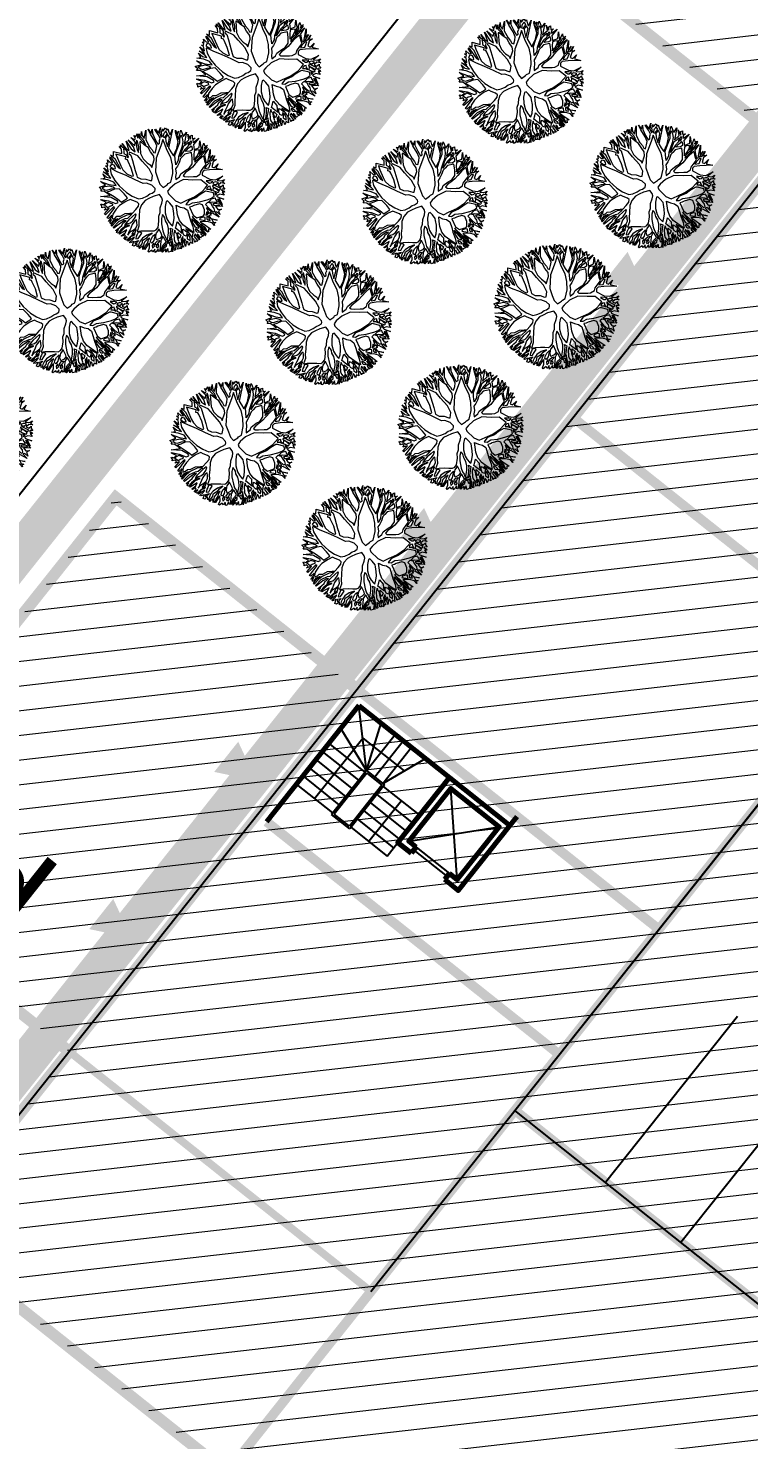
# Model space of a CAD drawing. Header units: metres. Extents: x -664657 to -643449, y -1076720 to -1062383.
# Drawn here: x -661101.86 to -661083.17, y -1065492.52 to -1065455.92 of the extents above; entities that cross this region are included whole.
import ezdxf

# ---------------------------------------------------------------- set-up
doc = ezdxf.new("R2010")
doc.units = ezdxf.units.M
doc.header["$LTSCALE"] = 0.1
doc.linetypes.add('DIVIDE', pattern=[31.75, 12.7, -6.35, 0, -6.35, 0, -6.35])
doc.layers.get('0').update_dxf_attribs({"color": 8, "lineweight": 9})
for name, color, linetype in [('AA_THER_DOPRAVA', 142, 'Continuous'), ('AA_THER_KOMUNIKACE', 201, 'Continuous'), ('AA_THER_popis', 6, 'Continuous'), ('AA_THER_slabá', 4, 'Continuous'), ('AA_THER_SRAFY KATASTR', 14, 'Continuous'), ('AA_THER_ZNACENI', 7, 'Continuous'), ('AA_THER_čerchovaná', 84, 'DIVIDE')]:
    doc.layers.add(name, color=color, linetype=linetype)
doc.layers.add('AA_THER_pomocná', color=30, linetype='Continuous', plot=False)
doc.layers.add('AA_THER_silná', color=1, linetype='Continuous', lineweight=70)
doc.layers.add('AA_THER_STAFAZ', color=252, linetype='Continuous', lineweight=0)
doc.styles.get("Standard").update_dxf_attribs({"font": 'arial.ttf', "width": 0.8})

# ---------------------------------------------------------------- blocks, each defined once
blk = doc.blocks.new('A$C0C461CEA')
for p, q in [((0.101, 0.706), (0.094, 0.804)), ((0.094, 0.804), (0.195, 0.61)), ((0.214, 0.725), (0.134, 0.788)), ((0.134, 0.788), (0.212, 0.751)), ((0.191, 0.795), (0.205, 0.826)), ((0.231, 0.749), (0.191, 0.795)), ((0.205, 0.826), (0.247, 0.779)), ((0.247, 0.779), (0.283, 0.818)), ((0.283, 0.818), (0.273, 0.766)), ((0.273, 0.766), (0.303, 0.735)), ((0.303, 0.735), (0.335, 0.855)), ((0.335, 0.855), (0.332, 0.706)), ((0.448, 0.732), (0.381, 0.832)), ((0.381, 0.832), (0.473, 0.745)), ((0.483, 0.777), (0.463, 0.845)), ((0.463, 0.845), (0.503, 0.812)), ((0.473, 0.745), (0.483, 0.777)), ((0.503, 0.812), (0.541, 0.849)), ((0.541, 0.849), (0.523, 0.775)), ((0.523, 0.775), (0.552, 0.829)), ((0.552, 0.829), (0.55, 0.733)), ((0.572, 0.716), (0.592, 0.82)), ((0.592, 0.82), (0.599, 0.69)), ((0.732, 0.619), (0.623, 0.824)), ((0.623, 0.824), (0.721, 0.691)), ((0.721, 0.691), (0.725, 0.772)), ((0.725, 0.772), (0.739, 0.638)), ((0.773, 0.691), (0.762, 0.79)), ((0.762, 0.79), (0.78, 0.708)), ((-0.291, 0.473), (-0.326, 0.577)), ((-0.326, 0.577), (-0.279, 0.488)), ((-0.256, 0.522), (-0.284, 0.582)), ((-0.284, 0.582), (-0.25, 0.553)), ((-0.207, 0.472), (-0.256, 0.522)), ((-0.25, 0.553), (-0.251, 0.627)), ((-0.251, 0.627), (-0.205, 0.61)), ((-0.215, 0.587), (-0.164, 0.562)), ((-0.208, 0.57), (-0.215, 0.587)), ((-0.212, 0.536), (-0.208, 0.57)), ((-0.186, 0.48), (-0.212, 0.536)), ((-0.205, 0.61), (-0.205, 0.641)), ((-0.205, 0.641), (-0.143, 0.596)), ((-0.164, 0.562), (-0.163, 0.47)), ((-0.143, 0.596), (-0.108, 0.579)), ((-0.134, 0.562), (-0.138, 0.487)), ((-0.108, 0.579), (-0.136, 0.688)), ((-0.136, 0.688), (-0.031, 0.479)), ((-0.111, 0.544), (-0.134, 0.562)), ((-0.084, 0.536), (-0.111, 0.544)), ((-0.062, 0.681), (-0.084, 0.71)), ((-0.084, 0.71), (-0.025, 0.681)), ((-0.05, 0.471), (-0.084, 0.536)), ((0.086, 0.573), (-0.062, 0.681)), ((-0.025, 0.681), (-0.029, 0.73)), ((-0.029, 0.73), (-0.001, 0.656)), ((0.063, 0.606), (-0.009, 0.765)), ((-0.009, 0.765), (0.101, 0.706)), ((-0.001, 0.656), (0.063, 0.606)), ((0.049, 0.709), (0.1, 0.674)), ((0.071, 0.64), (0.049, 0.709)), ((0.115, 0.58), (0.071, 0.64)), ((0.141, 0.467), (0.086, 0.573)), ((0.1, 0.674), (0.148, 0.626)), ((0.154, 0.458), (0.115, 0.58)), ((0.148, 0.626), (0.198, 0.54)), ((0.195, 0.61), (0.214, 0.725)), ((0.198, 0.54), (0.234, 0.438)), ((0.212, 0.751), (0.231, 0.749)), ((0.212, 0.581), (0.226, 0.644)), ((0.236, 0.499), (0.212, 0.581)), ((0.226, 0.644), (0.236, 0.684)), ((0.236, 0.684), (0.278, 0.625)), ((0.256, 0.734), (0.28, 0.713)), ((0.257, 0.695), (0.256, 0.734)), ((0.272, 0.676), (0.257, 0.695)), ((0.278, 0.625), (0.267, 0.543)), ((0.267, 0.543), (0.281, 0.388)), ((0.291, 0.657), (0.272, 0.676)), ((0.28, 0.713), (0.29, 0.678)), ((0.29, 0.678), (0.291, 0.657)), ((0.298, 0.594), (0.316, 0.668)), ((0.299, 0.519), (0.298, 0.594)), ((0.359, 0.578), (0.299, 0.519)), ((0.316, 0.668), (0.354, 0.641)), ((0.392, 0.572), (0.318, 0.477)), ((0.332, 0.706), (0.398, 0.641)), ((0.354, 0.641), (0.373, 0.618)), ((0.373, 0.618), (0.359, 0.578)), ((0.469, 0.501), (0.392, 0.572)), ((0.398, 0.641), (0.448, 0.732)), ((0.419, 0.639), (0.417, 0.618)), ((0.417, 0.618), (0.449, 0.568)), ((0.438, 0.663), (0.419, 0.639)), ((0.471, 0.697), (0.438, 0.663)), ((0.449, 0.568), (0.492, 0.518)), ((0.482, 0.682), (0.471, 0.697)), ((0.492, 0.669), (0.482, 0.682)), ((0.49, 0.711), (0.491, 0.762)), ((0.505, 0.682), (0.49, 0.711)), ((0.491, 0.762), (0.519, 0.739)), ((0.503, 0.634), (0.492, 0.669)), ((0.492, 0.518), (0.511, 0.491)), ((0.512, 0.575), (0.503, 0.634)), ((0.518, 0.634), (0.505, 0.682)), ((0.511, 0.491), (0.512, 0.575)), ((0.519, 0.739), (0.518, 0.634)), ((0.53, 0.531), (0.539, 0.622)), ((0.551, 0.471), (0.53, 0.531)), ((0.539, 0.622), (0.547, 0.66)), ((0.544, 0.723), (0.568, 0.689)), ((0.547, 0.66), (0.544, 0.723)), ((0.55, 0.733), (0.572, 0.716)), ((0.562, 0.609), (0.551, 0.471)), ((0.568, 0.689), (0.562, 0.609)), ((0.581, 0.563), (0.574, 0.456)), ((0.6, 0.66), (0.581, 0.563)), ((0.599, 0.69), (0.656, 0.641)), ((0.629, 0.644), (0.6, 0.66)), ((0.699, 0.587), (0.629, 0.644)), ((0.656, 0.641), (0.716, 0.594)), ((0.735, 0.569), (0.699, 0.587)), ((0.716, 0.594), (0.732, 0.619)), ((0.736, 0.502), (0.735, 0.569)), ((0.739, 0.638), (0.773, 0.691)), ((0.756, 0.617), (0.75, 0.55)), ((0.75, 0.55), (0.759, 0.494)), ((0.785, 0.647), (0.756, 0.617)), ((0.759, 0.494), (0.811, 0.549)), ((0.847, 0.53), (0.772, 0.454)), ((0.78, 0.708), (0.782, 0.71)), ((0.782, 0.71), (0.826, 0.755)), ((0.811, 0.549), (0.785, 0.647)), ((0.826, 0.755), (0.807, 0.687)), ((0.807, 0.687), (0.84, 0.599)), ((0.84, 0.599), (0.888, 0.613)), ((1.024, 0.679), (0.847, 0.53)), ((0.888, 0.613), (0.897, 0.711)), ((0.897, 0.711), (0.915, 0.627)), ((0.915, 0.627), (1.024, 0.679)), ((1.039, 0.454), (1.103, 0.589)), ((1.103, 0.589), (1.074, 0.465)), ((1.137, 0.506), (1.166, 0.562)), ((1.166, 0.562), (1.164, 0.508)), ((-0.495, 0.221), (-0.55, 0.309)), ((-0.55, 0.309), (-0.495, 0.256)), ((-0.436, 0.238), (-0.503, 0.376)), ((-0.503, 0.376), (-0.397, 0.235)), ((-0.495, 0.256), (-0.436, 0.238)), ((-0.394, 0.371), (-0.482, 0.412)), ((-0.482, 0.412), (-0.394, 0.388)), ((-0.394, 0.388), (-0.424, 0.459)), ((-0.424, 0.459), (-0.372, 0.399)), ((-0.256, 0.32), (-0.394, 0.371)), ((-0.386, 0.487), (-0.377, 0.497)), ((-0.28, 0.452), (-0.386, 0.487)), ((-0.377, 0.497), (-0.291, 0.473)), ((-0.372, 0.399), (-0.265, 0.347)), ((-0.209, 0.421), (-0.28, 0.452)), ((-0.279, 0.488), (-0.209, 0.448)), ((-0.265, 0.347), (-0.176, 0.312)), ((-0.174, 0.275), (-0.256, 0.32)), ((-0.209, 0.448), (-0.207, 0.472)), ((-0.194, 0.381), (-0.209, 0.421)), ((-0.162, 0.346), (-0.194, 0.381)), ((-0.163, 0.47), (-0.186, 0.48)), ((-0.176, 0.312), (-0.162, 0.346)), ((-0.142, 0.224), (-0.174, 0.275)), ((-0.157, 0.436), (-0.114, 0.321)), ((-0.081, 0.391), (-0.157, 0.436)), ((-0.138, 0.487), (-0.095, 0.443)), ((-0.114, 0.321), (-0.04, 0.095)), ((-0.095, 0.443), (-0.013, 0.385)), ((0.012, 0.333), (-0.081, 0.391)), ((-0.013, 0.385), (-0.05, 0.471)), ((-0.031, 0.479), (0.019, 0.379)), ((0.154, 0.269), (0.012, 0.333)), ((0.019, 0.379), (0.096, 0.349)), ((0.096, 0.349), (0.175, 0.322)), ((0.175, 0.322), (0.141, 0.467)), ((0.193, 0.345), (0.154, 0.458)), ((0.266, 0.178), (0.154, 0.269)), ((0.24, 0.295), (0.193, 0.345)), ((0.234, 0.438), (0.258, 0.367)), ((0.281, 0.388), (0.236, 0.499)), ((0.308, 0.222), (0.24, 0.295)), ((0.258, 0.367), (0.296, 0.309)), ((0.296, 0.309), (0.308, 0.222)), ((0.314, 0.414), (0.309, 0.363)), ((0.309, 0.363), (0.334, 0.286)), ((0.318, 0.477), (0.314, 0.414)), ((0.334, 0.286), (0.348, 0.221)), ((0.532, 0.422), (0.469, 0.501)), ((0.485, 0.148), (0.513, 0.258)), ((0.513, 0.258), (0.54, 0.324)), ((0.54, 0.324), (0.532, 0.422)), ((0.551, 0.283), (0.534, 0.218)), ((0.571, 0.374), (0.551, 0.283)), ((0.574, 0.456), (0.571, 0.374)), ((0.619, 0.192), (0.694, 0.255)), ((0.694, 0.255), (0.731, 0.289)), ((0.834, 0.289), (0.726, 0.197)), ((0.731, 0.289), (0.76, 0.363)), ((0.738, 0.409), (0.736, 0.502)), ((0.76, 0.363), (0.738, 0.409)), ((0.772, 0.454), (0.768, 0.41)), ((0.768, 0.41), (0.8, 0.37)), ((0.8, 0.37), (0.955, 0.401)), ((0.992, 0.29), (0.834, 0.289)), ((0.943, 0.354), (0.922, 0.336)), ((0.922, 0.336), (0.992, 0.342)), ((0.983, 0.384), (0.943, 0.354)), ((0.955, 0.401), (1.039, 0.454)), ((1.022, 0.404), (0.983, 0.384)), ((0.99, 0.219), (0.992, 0.29)), ((0.992, 0.342), (1.008, 0.359)), ((1.008, 0.359), (1.022, 0.404)), ((1.019, 0.28), (1.014, 0.25)), ((1.04, 0.305), (1.019, 0.28)), ((1.065, 0.28), (1.04, 0.305)), ((1.06, 0.421), (1.046, 0.396)), ((1.046, 0.396), (1.046, 0.37)), ((1.046, 0.37), (1.102, 0.394)), ((1.057, 0.251), (1.11, 0.266)), ((1.085, 0.438), (1.06, 0.421)), ((1.084, 0.364), (1.065, 0.329)), ((1.065, 0.329), (1.216, 0.353)), ((1.11, 0.266), (1.065, 0.28)), ((1.074, 0.465), (1.137, 0.506)), ((1.151, 0.377), (1.084, 0.364)), ((1.117, 0.447), (1.085, 0.438)), ((1.115, 0.327), (1.094, 0.318)), ((1.094, 0.318), (1.123, 0.272)), ((1.102, 0.394), (1.117, 0.447)), ((1.157, 0.334), (1.115, 0.327)), ((1.123, 0.272), (1.221, 0.303)), ((1.154, 0.472), (1.142, 0.409)), ((1.142, 0.409), (1.193, 0.416)), ((1.216, 0.393), (1.151, 0.377)), ((1.213, 0.508), (1.154, 0.472)), ((1.223, 0.332), (1.157, 0.334)), ((1.164, 0.508), (1.213, 0.508)), ((1.221, 0.277), (1.173, 0.268)), ((1.173, 0.268), (1.209, 0.239)), ((1.193, 0.416), (1.206, 0.47)), ((1.206, 0.47), (1.232, 0.441)), ((1.209, 0.239), (1.221, 0.277)), ((1.216, 0.353), (1.216, 0.393)), ((1.221, 0.303), (1.223, 0.332)), ((1.232, 0.441), (1.276, 0.429)), ((1.265, 0.299), (1.236, 0.242)), ((1.276, 0.429), (1.239, 0.399)), ((1.239, 0.399), (1.239, 0.378)), ((1.239, 0.378), (1.266, 0.383)), ((1.263, 0.236), (1.379, 0.275)), ((1.336, 0.335), (1.265, 0.299)), ((1.266, 0.383), (1.281, 0.398)), ((1.308, 0.383), (1.275, 0.358)), ((1.275, 0.358), (1.336, 0.335)), ((1.281, 0.398), (1.308, 0.383)), ((1.379, 0.275), (1.301, 0.236)), ((-0.493, -0.002), (-0.644, 0.041)), ((-0.644, 0.041), (-0.485, 0.03)), ((-0.635, 0.101), (-0.551, 0.117)), ((-0.519, 0.086), (-0.635, 0.101)), ((-0.612, 0.165), (-0.577, 0.172)), ((-0.557, 0.142), (-0.612, 0.165)), ((-0.577, 0.172), (-0.583, 0.229)), ((-0.583, 0.229), (-0.536, 0.174)), ((-0.551, 0.117), (-0.557, 0.142)), ((-0.526, 0.187), (-0.556, 0.247)), ((-0.556, 0.247), (-0.505, 0.187)), ((-0.536, 0.174), (-0.526, 0.187)), ((-0.509, 0.126), (-0.526, 0.126)), ((-0.526, 0.126), (-0.492, 0.08)), ((-0.485, 0.03), (-0.519, 0.086)), ((-0.416, 0.057), (-0.509, 0.126)), ((-0.505, 0.187), (-0.335, 0.163)), ((-0.415, 0.205), (-0.495, 0.221)), ((-0.492, 0.08), (-0.453, 0.038)), ((-0.444, 0.15), (-0.46, 0.141)), ((-0.46, 0.141), (-0.318, -0.013)), ((-0.453, 0.038), (-0.411, 0.003)), ((-0.353, 0.149), (-0.444, 0.15)), ((-0.354, -0.026), (-0.416, 0.057)), ((-0.335, 0.163), (-0.415, 0.205)), ((-0.411, 0.003), (-0.354, -0.026)), ((-0.397, 0.235), (-0.263, 0.181)), ((-0.273, 0.155), (-0.353, 0.149)), ((-0.191, 0.121), (-0.273, 0.155)), ((-0.263, 0.181), (-0.194, 0.167)), ((-0.194, 0.167), (-0.145, 0.146)), ((-0.099, 0.096), (-0.191, 0.121)), ((-0.145, 0.146), (-0.114, 0.159)), ((-0.114, 0.159), (-0.142, 0.224)), ((-0.05, 0.048), (-0.099, 0.096)), ((0, -0.086), (-0.05, 0.048)), ((-0.04, 0.095), (0.101, -0.11)), ((0.364, 0.065), (0.266, 0.178)), ((0.348, 0.221), (0.354, 0.16)), ((0.354, 0.16), (0.409, 0.103)), ((0.435, -0.079), (0.364, 0.065)), ((0.409, 0.103), (0.439, 0.053)), ((0.439, 0.053), (0.476, 0.01)), ((0.476, 0.01), (0.498, 0.096)), ((0.498, 0.096), (0.485, 0.148)), ((0.588, 0.099), (0.514, -0.053)), ((0.534, 0.218), (0.533, 0.155)), ((0.533, 0.155), (0.567, 0.153)), ((0.567, 0.153), (0.619, 0.192)), ((0.726, 0.197), (0.588, 0.099)), ((0.934, -0.024), (0.985, 0.138)), ((0.99, 0.078), (0.966, -0.017)), ((0.985, 0.138), (0.99, 0.219)), ((1.029, 0.181), (0.99, 0.078)), ((1.014, 0.25), (1.022, 0.223)), ((1.022, 0.223), (1.057, 0.251)), ((1.054, 0.196), (1.029, 0.181)), ((1.161, 0.247), (1.054, 0.196)), ((1.064, -0.035), (1.15, 0.081)), ((1.15, 0.081), (1.193, 0.151)), ((1.207, 0.21), (1.161, 0.247)), ((1.184, 0.044), (1.176, -0.007)), ((1.242, 0.072), (1.184, 0.044)), ((1.201, 0.118), (1.192, 0.06)), ((1.192, 0.06), (1.242, 0.105)), ((1.193, 0.151), (1.207, 0.21)), ((1.249, 0.194), (1.201, 0.132)), ((1.201, 0.132), (1.201, 0.118)), ((1.236, 0.242), (1.263, 0.236)), ((1.242, 0.105), (1.277, 0.128)), ((1.297, 0.051), (1.242, 0.072)), ((1.268, 0.179), (1.249, 0.194)), ((1.314, 0.169), (1.268, 0.179)), ((1.294, 0.108), (1.276, 0.086)), ((1.276, 0.086), (1.305, 0.077)), ((1.277, 0.128), (1.319, 0.158)), ((1.411, 0.18), (1.289, 0.213)), ((1.289, 0.213), (1.317, 0.184)), ((1.327, 0.131), (1.294, 0.108)), ((1.347, 0.037), (1.297, 0.051)), ((1.301, 0.236), (1.411, 0.18)), ((1.305, 0.077), (1.384, 0.138)), ((1.319, 0.158), (1.314, 0.169)), ((1.317, 0.184), (1.443, 0.155)), ((1.367, 0.149), (1.327, 0.131)), ((1.443, 0.155), (1.34, 0.081)), ((1.34, 0.081), (1.406, 0.061)), ((1.386, 0.006), (1.347, 0.037)), ((1.384, 0.138), (1.367, 0.149)), ((1.367, -0.026), (1.386, 0.006)), ((1.421, 0.016), (1.398, -0.011)), ((1.406, 0.061), (1.454, 0.109)), ((1.495, 0.013), (1.421, 0.016)), ((1.454, 0.109), (1.431, 0.05)), ((1.431, 0.05), (1.495, 0.013)), ((-0.721, -0.288), (-0.583, -0.227)), ((-0.701, -0.157), (-0.672, -0.144)), ((-0.634, -0.167), (-0.701, -0.157)), ((-0.672, -0.144), (-0.697, -0.115)), ((-0.697, -0.115), (-0.649, -0.134)), ((-0.599, -0.118), (-0.687, -0.081)), ((-0.687, -0.081), (-0.582, -0.108)), ((-0.508, -0.101), (-0.659, -0.004)), ((-0.659, -0.004), (-0.5, -0.057)), ((-0.49, -0.229), (-0.658, -0.302)), ((-0.649, -0.134), (-0.599, -0.118)), ((-0.583, -0.227), (-0.634, -0.167)), ((-0.561, -0.129), (-0.611, -0.142)), ((-0.611, -0.142), (-0.575, -0.175)), ((-0.582, -0.108), (-0.544, -0.105)), ((-0.575, -0.175), (-0.552, -0.204)), ((-0.519, -0.137), (-0.561, -0.129)), ((-0.552, -0.204), (-0.506, -0.197)), ((-0.544, -0.105), (-0.508, -0.101)), ((-0.491, -0.179), (-0.519, -0.137)), ((-0.506, -0.197), (-0.448, -0.22)), ((-0.5, -0.057), (-0.412, -0.054)), ((-0.412, -0.054), (-0.493, -0.002)), ((-0.33, -0.078), (-0.491, -0.12)), ((-0.491, -0.12), (-0.481, -0.145)), ((-0.444, -0.203), (-0.491, -0.179)), ((-0.465, -0.267), (-0.49, -0.229)), ((-0.481, -0.145), (-0.435, -0.149)), ((-0.431, -0.251), (-0.465, -0.267)), ((-0.448, -0.22), (-0.444, -0.203)), ((-0.435, -0.149), (-0.35, -0.207)), ((-0.402, -0.266), (-0.431, -0.251)), ((-0.35, -0.207), (-0.2, -0.314)), ((-0.208, -0.104), (-0.33, -0.078)), ((-0.318, -0.013), (-0.221, -0.06)), ((-0.221, -0.06), (-0.118, -0.072)), ((-0.023, -0.134), (-0.208, -0.104)), ((-0.118, -0.072), (-0.051, -0.067)), ((-0.051, -0.067), (0, -0.086)), ((0.101, -0.19), (-0.023, -0.134)), ((0.101, -0.11), (0.215, -0.18)), ((0.147, -0.271), (0.101, -0.19)), ((0.215, -0.18), (0.302, -0.23)), ((0.302, -0.23), (0.386, -0.241)), ((0.386, -0.241), (0.412, -0.157)), ((0.412, -0.132), (0.435, -0.079)), ((0.412, -0.157), (0.412, -0.132)), ((0.514, -0.053), (0.492, -0.182)), ((0.492, -0.182), (0.493, -0.246)), ((0.493, -0.246), (0.533, -0.274)), ((0.814, -0.262), (0.864, -0.159)), ((0.864, -0.159), (0.934, -0.024)), ((0.908, -0.119), (0.897, -0.15)), ((0.897, -0.15), (0.901, -0.228)), ((0.901, -0.228), (0.946, -0.198)), ((0.966, -0.017), (0.908, -0.119)), ((0.946, -0.198), (0.973, -0.127)), ((0.973, -0.127), (1.064, -0.035)), ((1.009, -0.187), (0.98, -0.225)), ((0.98, -0.225), (1.12, -0.297)), ((1.026, -0.151), (1.009, -0.187)), ((1.084, -0.067), (1.026, -0.151)), ((1.138, -0.047), (1.084, -0.067)), ((1.225, -0.095), (1.138, -0.047)), ((1.176, -0.007), (1.277, -0.02)), ((1.208, -0.294), (1.276, -0.187)), ((1.271, -0.153), (1.225, -0.095)), ((1.231, -0.04), (1.321, -0.091)), ((1.289, -0.041), (1.231, -0.04)), ((1.287, -0.212), (1.256, -0.26)), ((1.262, -0.288), (1.356, -0.236)), ((1.276, -0.187), (1.271, -0.153)), ((1.277, -0.02), (1.367, -0.026)), ((1.324, -0.116), (1.277, -0.096)), ((1.277, -0.096), (1.303, -0.157)), ((1.318, -0.192), (1.287, -0.212)), ((1.346, -0.047), (1.289, -0.041)), ((1.394, -0.229), (1.298, -0.308)), ((1.303, -0.157), (1.324, -0.116)), ((1.356, -0.236), (1.318, -0.192)), ((1.321, -0.091), (1.346, -0.047)), ((1.347, -0.14), (1.333, -0.161)), ((1.333, -0.161), (1.36, -0.194)), ((1.374, -0.053), (1.346, -0.093)), ((1.346, -0.093), (1.374, -0.091)), ((1.368, -0.148), (1.347, -0.14)), ((1.374, -0.091), (1.353, -0.129)), ((1.353, -0.129), (1.41, -0.147)), ((1.36, -0.194), (1.389, -0.194)), ((1.4, -0.166), (1.368, -0.148)), ((1.514, -0.029), (1.374, -0.053)), ((1.389, -0.194), (1.421, -0.179)), ((1.476, -0.191), (1.394, -0.229)), ((1.398, -0.011), (1.514, -0.029)), ((1.421, -0.179), (1.4, -0.166)), ((1.41, -0.147), (1.519, -0.094)), ((1.519, -0.094), (1.431, -0.145)), ((1.431, -0.145), (1.486, -0.17)), ((1.541, -0.201), (1.476, -0.191)), ((1.486, -0.17), (1.527, -0.148)), ((1.527, -0.148), (1.511, -0.184)), ((1.511, -0.184), (1.541, -0.201)), ((-0.722, -0.374), (-0.67, -0.354)), ((-0.605, -0.381), (-0.722, -0.374)), ((-0.67, -0.354), (-0.721, -0.288)), ((-0.671, -0.512), (-0.715, -0.477)), ((-0.715, -0.477), (-0.643, -0.483)), ((-0.705, -0.422), (-0.705, -0.403)), ((-0.705, -0.403), (-0.475, -0.468)), ((-0.602, -0.457), (-0.705, -0.422)), ((-0.658, -0.302), (-0.588, -0.343)), ((-0.643, -0.483), (-0.602, -0.457)), ((-0.562, -0.478), (-0.608, -0.497)), ((-0.608, -0.497), (-0.603, -0.545)), ((-0.429, -0.459), (-0.605, -0.381)), ((-0.588, -0.343), (-0.459, -0.411)), ((-0.528, -0.49), (-0.562, -0.478)), ((-0.5, -0.512), (-0.528, -0.49)), ((-0.475, -0.468), (-0.429, -0.459)), ((-0.459, -0.411), (-0.383, -0.446)), ((-0.274, -0.489), (-0.439, -0.537)), ((-0.281, -0.328), (-0.402, -0.266)), ((-0.383, -0.446), (-0.284, -0.456)), ((-0.284, -0.456), (-0.182, -0.436)), ((-0.167, -0.411), (-0.281, -0.328)), ((-0.099, -0.448), (-0.274, -0.489)), ((-0.2, -0.314), (-0.141, -0.358)), ((-0.182, -0.436), (-0.167, -0.411)), ((-0.141, -0.358), (-0.098, -0.387)), ((0.06, -0.41), (-0.099, -0.448)), ((-0.098, -0.387), (-0.025, -0.371)), ((-0.025, -0.371), (0.046, -0.318)), ((0.046, -0.318), (0.128, -0.29)), ((0.101, -0.37), (0.06, -0.41)), ((0.202, -0.337), (0.101, -0.37)), ((0.128, -0.29), (0.147, -0.271)), ((0.284, -0.347), (0.202, -0.337)), ((0.252, -0.551), (0.271, -0.484)), ((0.271, -0.484), (0.295, -0.448)), ((0.301, -0.364), (0.284, -0.347)), ((0.295, -0.448), (0.313, -0.389)), ((0.313, -0.389), (0.301, -0.364)), ((0.348, -0.481), (0.309, -0.559)), ((0.414, -0.386), (0.348, -0.481)), ((0.482, -0.404), (0.414, -0.386)), ((0.518, -0.429), (0.482, -0.404)), ((0.544, -0.477), (0.518, -0.429)), ((0.533, -0.274), (0.71, -0.29)), ((0.574, -0.561), (0.544, -0.477)), ((0.601, -0.382), (0.587, -0.408)), ((0.587, -0.408), (0.628, -0.487)), ((0.66, -0.39), (0.601, -0.382)), ((0.628, -0.487), (0.7, -0.576)), ((0.74, -0.406), (0.66, -0.39)), ((0.71, -0.29), (0.814, -0.262)), ((0.768, -0.431), (0.74, -0.406)), ((0.831, -0.489), (0.768, -0.431)), ((0.773, -0.347), (0.846, -0.329)), ((0.833, -0.407), (0.773, -0.347)), ((0.885, -0.552), (0.831, -0.489)), ((0.896, -0.469), (0.833, -0.407)), ((0.846, -0.329), (0.914, -0.295)), ((0.987, -0.527), (0.896, -0.469)), ((0.914, -0.295), (0.987, -0.292)), ((0.987, -0.292), (1.076, -0.35)), ((1.076, -0.35), (1.146, -0.402)), ((1.12, -0.297), (1.208, -0.294)), ((1.322, -0.346), (1.122, -0.328)), ((1.122, -0.328), (1.314, -0.377)), ((1.146, -0.366), (1.331, -0.398)), ((1.205, -0.406), (1.146, -0.366)), ((1.146, -0.402), (1.247, -0.462)), ((1.293, -0.438), (1.205, -0.406)), ((1.247, -0.462), (1.328, -0.531)), ((1.256, -0.26), (1.262, -0.288)), ((1.35, -0.423), (1.293, -0.438)), ((1.298, -0.308), (1.389, -0.301)), ((1.308, -0.455), (1.382, -0.454)), ((1.323, -0.478), (1.308, -0.455)), ((1.314, -0.377), (1.526, -0.421)), ((1.436, -0.382), (1.322, -0.346)), ((1.367, -0.498), (1.323, -0.478)), ((1.331, -0.398), (1.35, -0.423)), ((1.439, -0.334), (1.334, -0.329)), ((1.334, -0.329), (1.521, -0.375)), ((1.403, -0.475), (1.367, -0.498)), ((1.526, -0.421), (1.375, -0.412)), ((1.375, -0.412), (1.53, -0.449)), ((1.382, -0.454), (1.403, -0.475)), ((1.389, -0.301), (1.527, -0.295)), ((1.53, -0.449), (1.415, -0.452)), ((1.415, -0.452), (1.445, -0.477)), ((1.521, -0.375), (1.436, -0.382)), ((1.513, -0.369), (1.439, -0.334)), ((1.445, -0.477), (1.505, -0.474)), ((1.505, -0.474), (1.477, -0.522)), ((1.527, -0.295), (1.496, -0.321)), ((1.496, -0.321), (1.528, -0.358)), ((1.528, -0.358), (1.513, -0.369)), ((-0.697, -0.539), (-0.671, -0.512)), ((-0.651, -0.541), (-0.697, -0.539)), ((-0.537, -0.67), (-0.676, -0.63)), ((-0.676, -0.63), (-0.569, -0.633)), ((-0.67, -0.585), (-0.643, -0.564)), ((-0.628, -0.583), (-0.67, -0.585)), ((-0.643, -0.564), (-0.651, -0.541)), ((-0.639, -0.698), (-0.537, -0.67)), ((-0.507, -0.691), (-0.639, -0.698)), ((-0.569, -0.633), (-0.628, -0.583)), ((-0.54, -0.767), (-0.622, -0.732)), ((-0.622, -0.732), (-0.532, -0.735)), ((-0.603, -0.545), (-0.555, -0.54)), ((-0.483, -0.76), (-0.59, -0.822)), ((-0.569, -0.566), (-0.571, -0.578)), ((-0.571, -0.578), (-0.503, -0.638)), ((-0.439, -0.537), (-0.569, -0.566)), ((-0.555, -0.54), (-0.523, -0.534)), ((-0.532, -0.735), (-0.456, -0.699)), ((-0.523, -0.534), (-0.5, -0.512)), ((-0.456, -0.699), (-0.507, -0.691)), ((-0.503, -0.638), (-0.373, -0.687)), ((-0.374, -0.724), (-0.483, -0.76)), ((-0.416, -0.81), (-0.302, -0.746)), ((-0.302, -0.746), (-0.374, -0.724)), ((-0.373, -0.687), (-0.256, -0.714)), ((-0.221, -0.753), (-0.283, -0.813)), ((-0.256, -0.714), (-0.076, -0.727)), ((-0.092, -0.771), (-0.221, -0.753)), ((-0.076, -0.727), (0.048, -0.713)), ((0.048, -0.713), (0.165, -0.682)), ((0.185, -0.745), (0.103, -0.771)), ((0.165, -0.682), (0.215, -0.623)), ((0.227, -0.745), (0.185, -0.745)), ((0.215, -0.623), (0.252, -0.551)), ((0.25, -0.786), (0.227, -0.745)), ((0.276, -0.629), (0.273, -0.73)), ((0.273, -0.73), (0.303, -0.824)), ((0.309, -0.559), (0.276, -0.629)), ((0.627, -0.632), (0.574, -0.561)), ((0.648, -0.697), (0.627, -0.632)), ((0.706, -0.765), (0.648, -0.697)), ((0.68, -0.635), (0.71, -0.698)), ((0.723, -0.641), (0.68, -0.635)), ((0.7, -0.576), (0.793, -0.643)), ((0.766, -0.864), (0.706, -0.765)), ((0.71, -0.698), (0.771, -0.775)), ((0.755, -0.654), (0.723, -0.641)), ((0.793, -0.687), (0.755, -0.654)), ((0.793, -0.643), (0.86, -0.669)), ((0.861, -0.713), (0.793, -0.687)), ((0.86, -0.669), (0.919, -0.683)), ((0.923, -0.765), (0.861, -0.713)), ((0.927, -0.618), (0.885, -0.552)), ((0.919, -0.683), (0.953, -0.683)), ((0.975, -0.826), (0.923, -0.765)), ((0.953, -0.683), (0.927, -0.618)), ((0.943, -0.738), (0.987, -0.729)), ((0.979, -0.769), (0.943, -0.738)), ((0.973, -0.572), (1.072, -0.589)), ((0.997, -0.622), (0.973, -0.572)), ((1.063, -0.541), (0.987, -0.527)), ((0.987, -0.729), (1.026, -0.796)), ((1.018, -0.681), (0.997, -0.622)), ((1.087, -0.68), (1.018, -0.681)), ((1.033, -0.716), (1.053, -0.774)), ((1.078, -0.743), (1.033, -0.716)), ((1.084, -0.55), (1.063, -0.541)), ((1.072, -0.589), (1.119, -0.642)), ((1.111, -0.744), (1.078, -0.743)), ((1.24, -0.542), (1.084, -0.55)), ((1.171, -0.679), (1.087, -0.68)), ((1.099, -0.713), (1.174, -0.717)), ((1.139, -0.759), (1.099, -0.713)), ((1.151, -0.786), (1.111, -0.744)), ((1.119, -0.642), (1.171, -0.679)), ((1.135, -0.61), (1.181, -0.601)), ((1.169, -0.658), (1.135, -0.61)), ((1.193, -0.78), (1.139, -0.759)), ((1.218, -0.683), (1.169, -0.658)), ((1.271, -0.556), (1.173, -0.572)), ((1.173, -0.572), (1.345, -0.623)), ((1.174, -0.717), (1.193, -0.78)), ((1.181, -0.601), (1.228, -0.603)), ((1.262, -0.674), (1.218, -0.683)), ((1.22, -0.716), (1.225, -0.775)), ((1.246, -0.741), (1.22, -0.716)), ((1.228, -0.603), (1.262, -0.674)), ((1.328, -0.531), (1.24, -0.542)), ((1.269, -0.792), (1.246, -0.741)), ((1.339, -0.652), (1.266, -0.621)), ((1.266, -0.621), (1.279, -0.67)), ((1.292, -0.73), (1.269, -0.733)), ((1.269, -0.733), (1.293, -0.833)), ((1.32, -0.545), (1.271, -0.556)), ((1.279, -0.67), (1.304, -0.696)), ((1.314, -0.791), (1.292, -0.73)), ((1.304, -0.696), (1.367, -0.69)), ((1.362, -0.62), (1.32, -0.545)), ((1.351, -0.74), (1.321, -0.736)), ((1.321, -0.736), (1.366, -0.826)), ((1.367, -0.69), (1.339, -0.652)), ((1.345, -0.623), (1.362, -0.62)), ((1.406, -0.775), (1.351, -0.74)), ((1.492, -0.575), (1.361, -0.539)), ((1.361, -0.539), (1.376, -0.585)), ((1.404, -0.631), (1.364, -0.641)), ((1.364, -0.641), (1.432, -0.706)), ((1.376, -0.585), (1.48, -0.613)), ((1.432, -0.706), (1.386, -0.715)), ((1.386, -0.715), (1.406, -0.775)), ((1.434, -0.521), (1.395, -0.521)), ((1.395, -0.521), (1.492, -0.575)), ((1.457, -0.664), (1.404, -0.631)), ((1.485, -0.543), (1.434, -0.521)), ((1.461, -0.634), (1.444, -0.636)), ((1.444, -0.636), (1.457, -0.664)), ((1.48, -0.613), (1.461, -0.634)), ((1.477, -0.522), (1.485, -0.543)), ((-0.59, -0.822), (-0.54, -0.767)), ((-0.568, -0.862), (-0.416, -0.81)), ((-0.457, -0.859), (-0.568, -0.862)), ((-0.519, -0.958), (-0.457, -0.859)), ((-0.458, -0.964), (-0.519, -0.958)), ((-0.463, -0.909), (-0.469, -0.936)), ((-0.469, -0.936), (-0.415, -0.93)), ((-0.446, -0.892), (-0.463, -0.909)), ((-0.456, -0.999), (-0.458, -0.964)), ((-0.402, -0.959), (-0.456, -0.999)), ((-0.388, -0.824), (-0.446, -0.892)), ((-0.415, -0.93), (-0.381, -0.913)), ((-0.275, -0.955), (-0.402, -0.959)), ((-0.396, -1.075), (-0.275, -0.955)), ((-0.237, -0.968), (-0.396, -1.075)), ((-0.329, -0.8), (-0.388, -0.824)), ((-0.381, -0.913), (-0.335, -0.847)), ((-0.322, -0.887), (-0.355, -0.942)), ((-0.355, -0.942), (-0.206, -0.924)), ((-0.335, -0.847), (-0.287, -0.798)), ((-0.287, -0.798), (-0.329, -0.8)), ((-0.283, -0.813), (-0.322, -0.887)), ((-0.105, -0.95), (-0.237, -0.968)), ((-0.235, -1.047), (-0.102, -1.004)), ((-0.206, -0.924), (-0.095, -0.918)), ((-0.078, -0.962), (-0.105, -0.95)), ((-0.102, -1.004), (-0.078, -0.962)), ((-0.095, -0.918), (-0.04, -0.918)), ((-0.004, -0.791), (-0.092, -0.771)), ((-0.04, -0.918), (-0.024, -0.869)), ((-0.027, -0.987), (-0.034, -1.08)), ((0.014, -0.86), (-0.027, -0.987)), ((-0.024, -0.869), (-0.002, -0.812)), ((-0.002, -0.812), (-0.004, -0.791)), ((0.055, -0.78), (0.014, -0.86)), ((0.103, -0.771), (0.055, -0.78)), ((0.142, -1.04), (0.206, -0.982)), ((0.246, -0.974), (0.184, -1.043)), ((0.206, -0.982), (0.243, -0.953)), ((0.23, -1.077), (0.246, -0.974)), ((0.243, -0.953), (0.249, -0.862)), ((0.249, -0.862), (0.25, -0.786)), ((0.277, -0.999), (0.264, -1.085)), ((0.292, -0.925), (0.277, -0.999)), ((0.309, -0.927), (0.292, -0.925)), ((0.303, -0.824), (0.376, -0.924)), ((0.33, -0.981), (0.309, -0.927)), ((0.333, -1.053), (0.33, -0.981)), ((0.374, -0.999), (0.362, -1.036)), ((0.41, -1.033), (0.374, -0.999)), ((0.376, -0.924), (0.427, -1.003)), ((0.427, -1.003), (0.48, -1.062)), ((0.631, -1.046), (0.693, -0.999)), ((0.746, -1.013), (0.692, -1.098)), ((0.693, -0.999), (0.75, -0.958)), ((0.726, -1.085), (0.746, -1.013)), ((0.75, -0.958), (0.766, -0.918)), ((0.766, -0.918), (0.766, -0.864)), ((0.771, -0.775), (0.873, -0.86)), ((0.789, -0.874), (0.884, -0.921)), ((0.804, -0.903), (0.789, -0.874)), ((0.793, -1.031), (0.796, -0.994)), ((0.796, -0.994), (0.85, -1.098)), ((0.804, -0.956), (0.804, -0.903)), ((0.813, -0.977), (0.804, -0.956)), ((0.841, -1.024), (0.813, -0.977)), ((0.873, -0.86), (0.932, -0.9)), ((0.884, -0.921), (0.914, -0.946)), ((0.914, -0.998), (0.885, -1.058)), ((0.914, -0.946), (0.914, -0.998)), ((0.932, -0.9), (0.98, -0.916)), ((0.939, -0.942), (0.95, -1.023)), ((0.95, -0.942), (0.939, -0.942)), ((1.04, -0.98), (0.95, -0.942)), ((1.031, -0.928), (0.975, -0.826)), ((1.005, -0.804), (0.979, -0.769)), ((0.98, -0.916), (1.029, -0.945)), ((1.045, -0.869), (1.005, -0.804)), ((1.026, -0.796), (1.051, -0.84)), ((1.029, -0.945), (1.031, -0.928)), ((1.032, -1.052), (1.04, -0.98)), ((1.075, -0.925), (1.045, -0.869)), ((1.05, -0.921), (1.086, -0.98)), ((1.051, -0.97), (1.05, -0.921)), ((1.051, -0.84), (1.075, -0.882)), ((1.086, -0.98), (1.051, -0.97)), ((1.053, -0.774), (1.127, -0.856)), ((1.059, -1.012), (1.058, -1.092)), ((1.08, -1.009), (1.059, -1.012)), ((1.075, -0.882), (1.075, -0.925)), ((1.097, -1.037), (1.08, -1.009)), ((1.259, -1.006), (1.085, -0.865)), ((1.085, -0.865), (1.242, -1.046)), ((1.098, -0.94), (1.107, -0.921)), ((1.105, -0.963), (1.098, -0.94)), ((1.156, -0.996), (1.105, -0.963)), ((1.107, -0.921), (1.156, -0.965)), ((1.127, -0.856), (1.163, -0.878)), ((1.217, -0.83), (1.151, -0.786)), ((1.156, -0.965), (1.156, -0.996)), ((1.163, -0.878), (1.239, -0.897)), ((1.242, -1.046), (1.185, -0.992)), ((1.185, -0.992), (1.213, -1.063)), ((1.249, -0.922), (1.189, -0.924)), ((1.189, -0.924), (1.265, -0.987)), ((1.239, -0.897), (1.217, -0.83)), ((1.225, -0.775), (1.289, -0.835)), ((1.293, -0.863), (1.24, -0.831)), ((1.24, -0.831), (1.264, -0.903)), ((1.281, -0.953), (1.249, -0.922)), ((1.265, -0.987), (1.259, -1.006)), ((1.264, -0.903), (1.302, -0.93)), ((1.289, -0.835), (1.269, -0.792)), ((1.302, -0.93), (1.281, -0.953)), ((1.293, -0.833), (1.345, -0.856)), ((1.327, -0.913), (1.293, -0.863)), ((1.366, -0.826), (1.314, -0.791)), ((1.345, -0.856), (1.318, -0.856)), ((1.318, -0.856), (1.327, -0.913)), ((-0.36, -1.114), (-0.235, -1.047)), ((-0.351, -1.121), (-0.36, -1.114)), ((-0.255, -1.094), (-0.351, -1.121)), ((-0.305, -1.172), (-0.267, -1.159)), ((-0.305, -1.187), (-0.305, -1.172)), ((-0.273, -1.193), (-0.305, -1.187)), ((-0.254, -1.22), (-0.273, -1.193)), ((-0.267, -1.159), (-0.255, -1.094)), ((-0.227, -1.182), (-0.254, -1.22)), ((-0.242, -1.119), (-0.248, -1.151)), ((-0.248, -1.151), (-0.172, -1.146)), ((-0.222, -1.071), (-0.242, -1.119)), ((-0.189, -1.184), (-0.227, -1.182)), ((-0.142, -1.045), (-0.222, -1.071)), ((-0.141, -1.15), (-0.193, -1.224)), ((-0.193, -1.224), (-0.189, -1.184)), ((-0.172, -1.146), (-0.16, -1.106)), ((-0.16, -1.106), (-0.125, -1.059)), ((-0.146, -1.278), (-0.141, -1.15)), ((-0.125, -1.059), (-0.142, -1.045)), ((-0.109, -1.185), (-0.125, -1.278)), ((-0.098, -1.074), (-0.109, -1.185)), ((-0.075, -1.069), (-0.098, -1.074)), ((-0.066, -1.3), (-0.075, -1.069)), ((-0.029, -1.216), (-0.041, -1.296)), ((-0.034, -1.08), (-0.027, -1.189)), ((-0.006, -1.273), (-0.029, -1.216)), ((-0.027, -1.189), (0.003, -1.241)), ((-0.005, -1.34), (-0.006, -1.273)), ((0.003, -1.241), (0.022, -1.26)), ((0.022, -1.26), (0.051, -1.215)), ((0.051, -1.215), (0.056, -1.171)), ((0.053, -1.265), (0.052, -1.345)), ((0.097, -1.194), (0.053, -1.265)), ((0.056, -1.171), (0.102, -1.129)), ((0.072, -1.268), (0.097, -1.194)), ((0.075, -1.366), (0.072, -1.268)), ((0.102, -1.252), (0.094, -1.366)), ((0.102, -1.129), (0.142, -1.04)), ((0.122, -1.171), (0.102, -1.252)), ((0.184, -1.043), (0.122, -1.171)), ((0.128, -1.374), (0.143, -1.221)), ((0.143, -1.221), (0.197, -1.113)), ((0.183, -1.225), (0.149, -1.374)), ((0.207, -1.153), (0.183, -1.225)), ((0.197, -1.113), (0.23, -1.077)), ((0.232, -1.127), (0.207, -1.153)), ((0.217, -1.3), (0.228, -1.245)), ((0.219, -1.203), (0.227, -1.18)), ((0.228, -1.245), (0.219, -1.203)), ((0.227, -1.18), (0.232, -1.127)), ((0.264, -1.085), (0.258, -1.15)), ((0.258, -1.15), (0.261, -1.188)), ((0.261, -1.188), (0.267, -1.213)), ((0.284, -1.234), (0.264, -1.316)), ((0.267, -1.213), (0.294, -1.15)), ((0.279, -1.392), (0.297, -1.24)), ((0.325, -1.162), (0.284, -1.234)), ((0.294, -1.15), (0.321, -1.112)), ((0.347, -1.25), (0.294, -1.391)), ((0.297, -1.24), (0.34, -1.156)), ((0.321, -1.112), (0.333, -1.053)), ((0.34, -1.156), (0.325, -1.162)), ((0.36, -1.309), (0.347, -1.25)), ((0.362, -1.036), (0.365, -1.114)), ((0.365, -1.114), (0.382, -1.166)), ((0.382, -1.166), (0.395, -1.216)), ((0.395, -1.216), (0.4, -1.254)), ((0.4, -1.254), (0.409, -1.275)), ((0.409, -1.275), (0.423, -1.315)), ((0.444, -1.071), (0.41, -1.033)), ((0.418, -1.245), (0.443, -1.184)), ((0.423, -1.315), (0.418, -1.245)), ((0.443, -1.184), (0.457, -1.127)), ((0.457, -1.127), (0.444, -1.071)), ((0.48, -1.148), (0.458, -1.192)), ((0.458, -1.192), (0.465, -1.255)), ((0.486, -1.253), (0.46, -1.398)), ((0.465, -1.255), (0.5, -1.209)), ((0.48, -1.062), (0.512, -1.16)), ((0.5, -1.209), (0.48, -1.148)), ((0.482, -1.299), (0.513, -1.24)), ((0.513, -1.215), (0.486, -1.253)), ((0.539, -1.269), (0.494, -1.396)), ((0.512, -1.16), (0.558, -1.109)), ((0.513, -1.24), (0.513, -1.215)), ((0.564, -1.133), (0.538, -1.164)), ((0.538, -1.164), (0.551, -1.2)), ((0.541, -1.319), (0.539, -1.269)), ((0.551, -1.2), (0.555, -1.234)), ((0.555, -1.234), (0.577, -1.28)), ((0.558, -1.109), (0.631, -1.046)), ((0.596, -1.13), (0.564, -1.133)), ((0.577, -1.28), (0.61, -1.247)), ((0.603, -1.193), (0.596, -1.13)), ((0.598, -1.319), (0.639, -1.264)), ((0.61, -1.247), (0.603, -1.193)), ((0.639, -1.264), (0.628, -1.352)), ((0.692, -1.098), (0.664, -1.19)), ((0.664, -1.19), (0.665, -1.262)), ((0.665, -1.262), (0.678, -1.314)), ((0.695, -1.217), (0.726, -1.131)), ((0.724, -1.278), (0.695, -1.217)), ((0.726, -1.131), (0.726, -1.085)), ((0.745, -1.173), (0.74, -1.228)), ((0.74, -1.228), (0.746, -1.259)), ((0.766, -1.11), (0.745, -1.173)), ((0.746, -1.259), (0.797, -1.349)), ((0.77, -1.152), (0.766, -1.11)), ((0.794, -1.206), (0.77, -1.152)), ((0.79, -1.059), (0.793, -1.031)), ((0.802, -1.122), (0.79, -1.059)), ((0.797, -1.267), (0.794, -1.206)), ((0.81, -1.334), (0.797, -1.267)), ((0.821, -1.155), (0.802, -1.122)), ((0.873, -1.249), (0.817, -1.181)), ((0.817, -1.181), (0.817, -1.235)), ((0.817, -1.235), (0.825, -1.323)), ((0.854, -1.157), (0.821, -1.155)), ((0.885, -1.058), (0.841, -1.024)), ((0.85, -1.098), (0.854, -1.157)), ((0.894, -1.316), (0.873, -1.249)), ((0.88, -1.134), (0.881, -1.188)), ((0.924, -1.173), (0.88, -1.134)), ((0.881, -1.188), (0.919, -1.222)), ((0.903, -1.11), (0.906, -1.064)), ((0.924, -1.139), (0.903, -1.11)), ((0.906, -1.064), (0.934, -1.03)), ((0.929, -1.257), (0.913, -1.32)), ((0.919, -1.222), (0.924, -1.173)), ((0.939, -1.127), (0.924, -1.139)), ((0.967, -1.269), (0.929, -1.257)), ((0.934, -1.03), (0.94, -1.076)), ((0.94, -1.076), (0.939, -1.127)), ((0.949, -1.154), (0.955, -1.101)), ((0.985, -1.168), (0.949, -1.154)), ((0.95, -1.023), (1.001, -1.095)), ((0.955, -1.101), (0.983, -1.126)), ((1.007, -1.252), (0.962, -1.21)), ((0.962, -1.21), (0.967, -1.269)), ((0.983, -1.126), (0.985, -1.168)), ((1.001, -1.095), (1.036, -1.157)), ((1.044, -1.201), (1.006, -1.17)), ((1.006, -1.17), (1.011, -1.208)), ((1.015, -1.233), (1.007, -1.252)), ((1.011, -1.208), (1.015, -1.233)), ((1.059, -1.178), (1.032, -1.052)), ((1.036, -1.157), (1.049, -1.184)), ((1.049, -1.184), (1.044, -1.201)), ((1.058, -1.092), (1.075, -1.163)), ((1.075, -1.163), (1.059, -1.178)), ((1.085, -1.069), (1.097, -1.037)), ((1.092, -1.167), (1.085, -1.069)), ((1.103, -1.165), (1.092, -1.167)), ((1.115, -1.083), (1.103, -1.165)), ((1.155, -1.127), (1.115, -1.083)), ((1.192, -1.097), (1.14, -1.053)), ((1.14, -1.053), (1.155, -1.127)), ((1.213, -1.063), (1.192, -1.097)), ((-0.125, -1.278), (-0.146, -1.278)), ((-0.041, -1.296), (-0.066, -1.3)), ((0.016, -1.281), (-0.005, -1.34)), ((0.029, -1.341), (0.016, -1.281)), ((0.052, -1.345), (0.029, -1.341)), ((0.094, -1.366), (0.075, -1.366)), ((0.149, -1.374), (0.128, -1.374)), ((0.2, -1.386), (0.217, -1.3)), ((0.206, -1.388), (0.2, -1.386)), ((0.229, -1.342), (0.206, -1.388)), ((0.233, -1.402), (0.229, -1.342)), ((0.263, -1.398), (0.233, -1.402)), ((0.264, -1.316), (0.263, -1.398)), ((0.294, -1.391), (0.279, -1.392)), ((0.338, -1.397), (0.36, -1.309)), ((0.355, -1.395), (0.338, -1.397)), ((0.377, -1.342), (0.355, -1.395)), ((0.403, -1.357), (0.377, -1.342)), ((0.406, -1.411), (0.403, -1.357)), ((0.432, -1.344), (0.406, -1.411)), ((0.42, -1.407), (0.432, -1.344)), ((0.46, -1.398), (0.42, -1.407)), ((0.477, -1.394), (0.493, -1.337)), ((0.494, -1.396), (0.477, -1.394)), ((0.493, -1.337), (0.482, -1.299)), ((0.527, -1.399), (0.541, -1.319)), ((0.544, -1.397), (0.527, -1.399)), ((0.583, -1.338), (0.544, -1.397)), ((0.607, -1.407), (0.583, -1.338)), ((0.628, -1.352), (0.598, -1.319)), ((0.637, -1.397), (0.607, -1.407)), ((0.65, -1.333), (0.637, -1.397)), ((0.687, -1.373), (0.65, -1.333)), ((0.678, -1.314), (0.695, -1.358)), ((0.695, -1.358), (0.687, -1.373)), ((0.72, -1.371), (0.724, -1.278)), ((0.737, -1.372), (0.72, -1.371)), ((0.751, -1.301), (0.737, -1.372)), ((0.797, -1.349), (0.751, -1.301)), ((0.825, -1.323), (0.81, -1.334)), ((0.913, -1.32), (0.894, -1.316))]:
    blk.add_line(p, q)

msp = doc.modelspace()

# ---------------------------------------------------------------- hatches: boundary and pattern name
at = {"layer": 'AA_THER_SRAFY KATASTR', "lineweight": 5}
h = msp.add_hatch(dxfattribs=at)
h.set_pattern_fill('ANSI31', color=1, scale=0.2, style=0)
h.set_pattern_definition([(6.512676, (-656813.00584, -1068876.23894), (-0.07202362, 0.63090221), [])])
h.paths.add_polyline_path([(-661050.859, -1065471.057), (-661036.769, -1065482.26), (-661035.525, -1065480.694), (-661026.132, -1065488.162), (-661082.245, -1065558.738), (-661093.14, -1065553.159), (-661090.6, -1065549.965), (-661097.259, -1065546.555), (-661112.995, -1065538.496), (-661115.535, -1065541.69), (-661145.797, -1065526.192), (-661138.179, -1065516.611), (-661130.916, -1065520.33), (-661119.471, -1065505.935), (-661125.733, -1065500.956), (-661118.265, -1065491.563), (-661093.185, -1065511.503), (-661085.717, -1065502.11), (-661104.534, -1065487.149), (-661100.8, -1065482.452), (-661107.062, -1065477.474), (-661099.594, -1065468.081), (-661093.332, -1065473.059), (-661082.13, -1065458.97), (-661088.392, -1065453.991), (-661080.924, -1065444.598), (-661049.614, -1065469.492)])

# ---------------------------------------------------------------- linework, layer by layer
at = {"layer": 'AA_THER_DOPRAVA', "color": 23, "const_width": 1}
for points in [[(-661185.492, -1065574.423), (-661087.772, -1065451.516), (-661089.022, -1065421.744)], [(-661028.25, -1065469.033), (-661065.703, -1065457.841), (-661075.771, -1065449.837), (-661142.708, -1065534.027)]]:
    msp.add_lwpolyline(points, dxfattribs=at)
at = {"layer": 'AA_THER_KOMUNIKACE'}
msp.add_line((-661147.613, -1065525.262), (-661089.623, -1065452.326), dxfattribs=at)
at = {"layer": 'AA_THER_pomocná'}
msp.add_lwpolyline([(-661071.502, -1065461.671), (-661064.066, -1065467.583), (-661060.643, -1065463.278), (-661028.942, -1065488.483), (-661036.099, -1065497.485), (-661038.839, -1065495.306), (-661045.684, -1065503.917), (-661042.945, -1065506.095), (-661053.836, -1065519.793), (-661061.663, -1065513.569), (-661069.131, -1065522.962), (-661086.782, -1065508.929), (-661072.157, -1065490.534), (-661076.306, -1065487.236), (-661079.729, -1065491.541), (-661089.239, -1065483.979)], close=True, dxfattribs=at)
at = {"layer": 'AA_THER_silná'}
for p, q in [((-661093.284, -1065473.481), (-661095.68, -1065476.494)), ((-661093.284, -1065473.481), (-661090.936, -1065475.348)), ((-661090.936, -1065475.348), (-661092.274, -1065477.031)), ((-661089.37, -1065476.593), (-661089.184, -1065476.358)), ((-661091.797, -1065477.154), (-661091.922, -1065477.311)), ((-661090.936, -1065477.839), (-661091.061, -1065477.995))]:
    msp.add_line(p, q, dxfattribs=at)
at = {"layer": 'AA_THER_silná', "const_width": 0.25}
for points in [[(-661104.534, -1065487.149), (-661075.907, -1065451.143), (-661028.942, -1065488.483), (-661053.836, -1065519.793), (-661073.404, -1065504.234)], [(-661096.707, -1065493.372), (-661068.079, -1065457.366)], [(-661079.904, -1065472.238), (-661087.731, -1065466.015)], [(-661093.332, -1065473.059), (-661085.505, -1065479.283)], [(-661095.68, -1065476.494), (-661088.088, -1065482.531)], [(-661079.729, -1065491.541), (-661089.239, -1065483.979)], [(-661104.534, -1065487.149), (-661085.717, -1065502.11)]]:
    msp.add_lwpolyline(points, dxfattribs=at)
at = {"layer": 'AA_THER_silná'}
for points in [[(-661091.922, -1065477.311), (-661092.274, -1065477.031), (-661090.936, -1065475.348), (-661089.37, -1065476.593), (-661090.709, -1065478.276), (-661091.061, -1065477.995)], [(-661091.797, -1065477.154), (-661091.993, -1065476.999), (-661090.904, -1065475.629), (-661089.651, -1065476.625), (-661090.741, -1065477.995), (-661090.936, -1065477.839)]]:
    msp.add_lwpolyline(points, dxfattribs=at)
at = {"layer": 'AA_THER_slabá'}
for p, q in [((-661092.973, -1065488.676), (-661068.079, -1065457.366)), ((-661093.092, -1065475.167), (-661093.284, -1065473.481)), ((-661093.092, -1065475.167), (-661092.709, -1065473.938)), ((-661093.092, -1065475.167), (-661093.754, -1065474.072)), ((-661093.092, -1065475.167), (-661092.345, -1065474.228)), ((-661094.433, -1065475.889), (-661093.188, -1065474.324)), ((-661093.291, -1065475.418), (-661094.23, -1065474.671)), ((-661093.123, -1065475.206), (-661094.062, -1065474.459)), ((-661093.188, -1065474.324), (-661092.114, -1065475.178)), ((-661092.88, -1065475.335), (-661092.134, -1065474.396)), ((-661092.669, -1065475.503), (-661091.922, -1065474.564)), ((-661093.459, -1065475.629), (-661094.398, -1065474.882)), ((-661092.669, -1065475.503), (-661091.558, -1065474.853)), ((-661093.795, -1065476.052), (-661094.734, -1065475.305)), ((-661093.627, -1065475.84), (-661094.566, -1065475.093)), ((-661093.092, -1065475.167), (-661093.994, -1065476.302)), ((-661093.084, -1065475.237), (-661093.924, -1065476.294)), ((-661093.092, -1065475.167), (-661092.622, -1065475.54)), ((-661093.084, -1065475.237), (-661092.692, -1065475.548)), ((-661093.963, -1065476.263), (-661094.902, -1065475.516)), ((-661092.692, -1065475.548), (-661093.532, -1065476.605)), ((-661092.622, -1065475.54), (-661093.524, -1065476.675)), ((-661092.653, -1065475.58), (-661091.714, -1065476.326)), ((-661090.741, -1065477.995), (-661090.904, -1065475.629)), ((-661092.184, -1065475.953), (-661093.024, -1065477.01)), ((-661092.989, -1065476.002), (-661092.05, -1065476.749)), ((-661092.821, -1065475.791), (-661091.882, -1065476.538)), ((-661093.524, -1065476.675), (-661093.994, -1065476.302)), ((-661093.532, -1065476.605), (-661093.924, -1065476.294)), ((-661093.325, -1065476.425), (-661092.386, -1065477.172)), ((-661093.157, -1065476.214), (-661092.218, -1065476.96)), ((-661093.493, -1065476.636), (-661092.554, -1065477.383)), ((-661091.993, -1065476.999), (-661089.651, -1065476.625)), ((-661092.554, -1065477.383), (-661092.274, -1065477.031)), ((-661091.86, -1065477.233), (-661090.999, -1065477.917)), ((-661091.797, -1065477.154), (-661090.936, -1065477.839)), ((-661083.468, -1065481.541), (-661086.891, -1065485.846)), ((-661081.511, -1065483.097), (-661084.934, -1065487.402))]:
    msp.add_line(p, q, dxfattribs=at)
at = {"layer": 'AA_THER_SRAFY KATASTR', "const_width": 0.3}
msp.add_lwpolyline([(-661118.265, -1065491.563), (-661093.185, -1065511.503), (-661085.717, -1065502.11), (-661104.534, -1065487.149), (-661100.8, -1065482.452), (-661107.062, -1065477.474), (-661099.594, -1065468.081), (-661093.332, -1065473.059), (-661082.13, -1065458.97), (-661088.392, -1065453.991), (-661080.924, -1065444.598), (-661049.614, -1065469.492), (-661050.859, -1065471.057), (-661036.769, -1065482.26), (-661035.525, -1065480.694), (-661026.132, -1065488.162), (-661082.245, -1065558.738), (-661093.14, -1065553.159), (-661090.6, -1065549.965), (-661097.259, -1065546.555), (-661112.995, -1065538.496)], dxfattribs=at)
at = {"layer": 'AA_THER_SRAFY KATASTR'}
msp.add_lwpolyline([(-661135.995, -1065526.718), (-661081.522, -1065554.615), (-661028.942, -1065488.483), (-661075.907, -1065451.143)], close=True, dxfattribs=at)
at = {"layer": 'AA_THER_ZNACENI', "color": 171}
for points in [[(-661085.845, -1065462.73, 0, 1, 0), (-661086.628, -1065462.108, 0, 0, 0)], [(-661091.124, -1065469.37, 0, 1, 0), (-661091.907, -1065468.747, 0, 0, 0)], [(-661099.185, -1065479.509, 0, 1, 0), (-661099.968, -1065478.887, 0, 0, 0)]]:
    msp.add_lwpolyline(points, format="xyseb", dxfattribs=at)
at = {"layer": 'AA_THER_ZNACENI', "color": 20}
msp.add_lwpolyline([(-661095.944, -1065475.432, 0, 1, 0), (-661096.727, -1065474.81, 0, 0, 0)], format="xyseb", dxfattribs=at)
at = {"layer": 'AA_THER_čerchovaná', "const_width": 0.2}
for points in [[(-661049.614, -1065469.492), (-661080.924, -1065444.598), (-661088.392, -1065453.991), (-661057.082, -1065478.885)], [(-661107.062, -1065477.474), (-661092.973, -1065488.676), (-661085.505, -1065479.283), (-661099.594, -1065468.081)]]:
    msp.add_lwpolyline(points, close=True, dxfattribs=at)

# ---------------------------------------------------------------- block references
at = {"layer": 'AA_THER_STAFAZ', "linetype": 'Continuous', "xscale": 1.433600000013009, "yscale": 1.433600000005216, "zscale": 1.4336, "rotation": 321.5126760914765}
for p in [(-661093.601, -1065453.167), (-661096.091, -1065456.298), (-661089.283, -1065456.6), (-661098.58, -1065459.429), (-661085.863, -1065459.319), (-661091.773, -1065459.731), (-661101.069, -1065462.56), (-661088.353, -1065462.45), (-661094.262, -1065462.862), (-661090.842, -1065465.581), (-661103.559, -1065465.691), (-661096.752, -1065465.992), (-661093.332, -1065468.712)]:
    msp.add_blockref('A$C0C461CEA', p, dxfattribs=at)

# ---------------------------------------------------------------- texts
at = {"layer": 'AA_THER_popis'}
msp.add_text('d', height=2.5, rotation=321.5127, dxfattribs=at).set_placement((-661104.093, -1065478.595))

doc.saveas('drawing.dxf')
